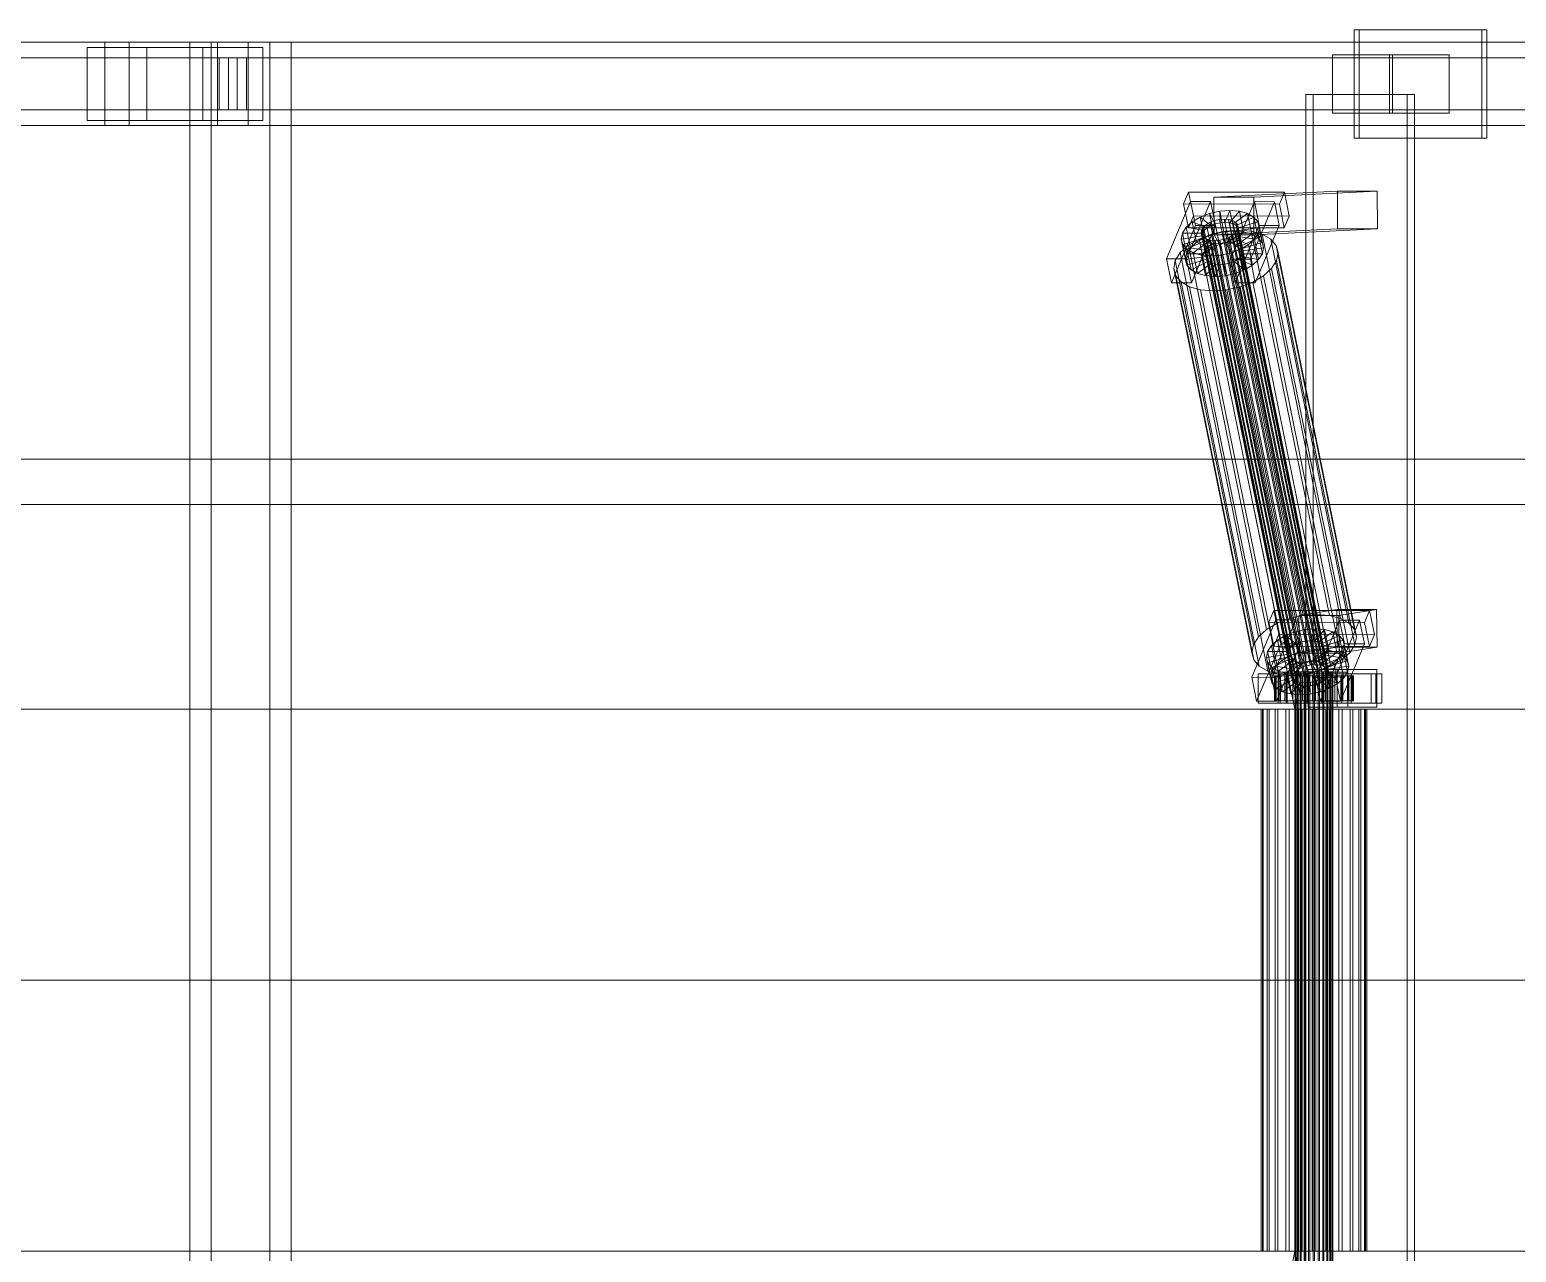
# Model space of a CAD drawing. Header units: millimetres. Extents: x -2500 to 58855, y -53268 to 6837.
# Drawn here: x 21219 to 21932, y -18130 to -17544 of the extents above; entities that cross this region are included whole.
import ezdxf

# ---------------------------------------------------------------- set-up
doc = ezdxf.new("R2010")
doc.units = ezdxf.units.MM
doc.layers.add('superior_C02', color=7, linetype='Continuous', lineweight=0)

msp = doc.modelspace()

# ---------------------------------------------------------------- linework, layer by layer
at = {"layer": 'superior_C02'}
for p, q in [((21255.102, -17550), (20107.498, -17550)), ((20119.188, -17550), (21266.793, -17550)), ((21309.171, -17550), (20161.567, -17550)), ((20176.18, -17550), (21323.785, -17550)), ((21255.102, -17550), (21255.102, -17590)), ((21266.793, -17550), (21255.102, -17550)), ((22402.707, -17550), (21255.102, -17550)), ((21266.793, -17590), (21266.793, -17550)), ((21266.793, -17550), (22414.397, -17550)), ((21334.143, -17550), (21295.89, -17550)), ((21295.89, -17550), (21295.89, -18450)), ((21306.119, -17550), (21295.89, -17550)), ((21306.119, -18450), (21306.119, -17550)), ((21306.119, -17550), (21344.373, -17550)), ((21309.171, -17550), (21309.171, -17590)), ((21323.785, -17550), (21309.171, -17550)), ((22456.776, -17550), (21309.171, -17550)), ((21323.785, -17590), (21323.785, -17550)), ((21323.785, -17550), (22471.389, -17550)), ((21334.143, -18450), (21334.143, -17550)), ((21334.143, -17550), (21344.373, -17550)), ((21344.373, -17550), (21344.373, -18450)), ((21915.426, -17544), (21854.221, -17544)), ((21854.221, -17544), (21854.221, -17596)), ((21856.559, -17544), (21854.221, -17544)), ((21856.559, -17596), (21856.559, -17544)), ((21856.559, -17544), (21917.764, -17544)), ((21915.426, -17596), (21915.426, -17544)), ((21915.426, -17544), (21917.764, -17544)), ((21917.764, -17544), (21917.764, -17596)), ((21314.391, -17557.5), (20111.256, -17557.5)), ((20115.429, -17557.5), (21318.565, -17557.5)), ((21275.293, -17552.5), (21246.602, -17552.5)), ((21246.602, -17552.5), (21246.602, -17587.5)), ((21302.133, -17552.5), (21246.602, -17552.5)), ((21275.293, -17587.5), (21275.293, -17552.5)), ((21275.293, -17552.5), (21330.823, -17552.5)), ((21302.133, -17587.5), (21302.133, -17552.5)), ((21302.133, -17552.5), (21330.823, -17552.5)), ((21309.905, -17557.5), (21323.051, -17557.5)), ((21309.905, -17582.5), (21309.905, -17557.5)), ((22401.979, -17557.5), (21309.905, -17557.5)), ((21314.391, -17557.5), (21314.391, -17582.5)), ((21318.565, -17557.5), (21314.391, -17557.5)), ((21318.565, -17582.5), (21318.565, -17557.5)), ((21323.051, -17557.5), (21323.051, -17582.5)), ((21323.051, -17557.5), (22415.126, -17557.5)), ((21330.823, -17552.5), (21330.823, -17587.5)), ((21872.513, -17556), (21843.823, -17556)), ((21843.823, -17556), (21843.823, -17584)), ((21871.063, -17556), (21843.823, -17556)), ((21871.063, -17584), (21871.063, -17556)), ((21871.063, -17556), (21899.753, -17556)), ((21872.513, -17584), (21872.513, -17556)), ((21872.513, -17556), (21899.753, -17556)), ((21899.753, -17556), (21899.753, -17584)), ((21879.536, -17575), (21830.955, -17575)), ((21830.955, -17575), (21830.955, -18425)), ((21834.462, -17575), (21830.955, -17575)), ((21834.462, -18425), (21834.462, -17575)), ((21834.462, -17575), (21883.044, -17575)), ((21879.536, -18425), (21879.536, -17575)), ((21879.536, -17575), (21883.044, -17575)), ((21883.044, -17575), (21883.044, -18425)), ((20111.256, -17582.5), (21314.391, -17582.5)), ((20115.429, -17582.5), (21318.565, -17582.5)), ((21323.051, -17582.5), (21309.905, -17582.5)), ((21309.905, -17582.5), (22401.979, -17582.5)), ((21314.391, -17582.5), (21318.565, -17582.5)), ((21323.051, -17582.5), (22415.126, -17582.5)), ((21843.823, -17584), (21872.513, -17584)), ((21843.823, -17584), (21871.063, -17584)), ((21899.753, -17584), (21871.063, -17584)), ((21899.753, -17584), (21872.513, -17584)), ((20107.498, -17590), (21255.102, -17590)), ((20119.188, -17590), (21266.793, -17590)), ((20161.567, -17590), (21309.171, -17590)), ((20176.18, -17590), (21323.785, -17590)), ((21246.602, -17587.5), (21275.293, -17587.5)), ((21302.133, -17587.5), (21246.602, -17587.5)), ((21255.102, -17590), (21266.793, -17590)), ((21255.102, -17590), (22402.707, -17590)), ((21266.793, -17590), (22414.397, -17590)), ((21330.823, -17587.5), (21275.293, -17587.5)), ((21330.823, -17587.5), (21302.133, -17587.5)), ((21309.171, -17590), (21323.785, -17590)), ((21309.171, -17590), (22456.776, -17590)), ((21323.785, -17590), (22471.389, -17590)), ((21854.221, -17596), (21915.426, -17596)), ((21854.221, -17596), (21856.559, -17596)), ((21917.764, -17596), (21856.559, -17596)), ((21917.764, -17596), (21915.426, -17596)), ((21846.16, -17621.488), (21786.94, -17624.356)), ((21806.066, -17624.356), (21865.287, -17621.488)), ((21846.235, -17639.486), (21846.16, -17621.488)), ((21846.16, -17621.488), (21865.287, -17621.488)), ((21865.287, -17621.488), (21865.361, -17639.486)), ((21775.77, -17626.449), (21764.247, -17653.98)), ((21774.822, -17621.857), (21772.421, -17627.592)), ((21818.325, -17627.65), (21772.421, -17627.592)), ((21772.421, -17627.592), (21774.755, -17639.061)), ((21773.811, -17653.992), (21785.334, -17626.461)), ((21777.156, -17633.325), (21774.822, -17621.857)), ((21774.822, -17621.857), (21820.726, -17621.914)), ((21778.104, -17637.917), (21775.77, -17626.449)), ((21775.77, -17626.449), (21785.334, -17626.461)), ((21785.334, -17626.461), (21787.668, -17637.929)), ((21806.066, -17624.356), (21786.94, -17624.356)), ((21786.94, -17624.356), (21787.014, -17642.354)), ((21806.373, -17626.487), (21794.85, -17654.019)), ((21804.413, -17654.031), (21815.937, -17626.499)), ((21806.141, -17642.354), (21806.066, -17624.356)), ((21808.707, -17637.955), (21806.373, -17626.487)), ((21806.373, -17626.487), (21815.937, -17626.499)), ((21815.937, -17626.499), (21818.27, -17637.967)), ((21818.325, -17627.65), (21820.726, -17621.914)), ((21820.659, -17639.118), (21818.325, -17627.65)), ((21820.726, -17621.914), (21823.06, -17633.382)), ((21774.755, -17639.061), (21777.156, -17633.325)), ((21776.563, -17636.164), (21780.395, -17633.91)), ((21823.06, -17633.382), (21777.156, -17633.325)), ((21780.395, -17633.91), (21784.883, -17632.183)), ((21780.395, -17633.91), (21785.46, -17637.975)), ((21782.396, -17643.74), (21780.395, -17633.91)), ((21784.883, -17632.183), (21789.722, -17631.1)), ((21784.883, -17632.183), (21787.586, -17637.157)), ((21786.884, -17642.013), (21784.883, -17632.183)), ((21785.127, -17636.336), (21787.253, -17635.518)), ((21787.253, -17635.518), (21789.544, -17635.005)), ((21830.762, -17849.317), (21787.253, -17635.518)), ((21789.544, -17635.005), (21791.846, -17634.832)), ((21833.053, -17848.804), (21789.544, -17635.005)), ((21789.722, -17631.1), (21794.58, -17630.735)), ((21789.722, -17631.1), (21789.878, -17636.643)), ((21791.722, -17640.93), (21789.722, -17631.1)), ((21791.846, -17634.832), (21794, -17635.011)), ((21835.355, -17848.631), (21791.846, -17634.832)), ((21794.58, -17630.735), (21792.179, -17636.47)), ((21794, -17635.011), (21795.86, -17635.529)), ((21837.509, -17848.809), (21794, -17635.011)), ((21799.127, -17631.112), (21794.333, -17636.649)), ((21796.58, -17640.564), (21794.58, -17630.735)), ((21794.58, -17630.735), (21799.127, -17631.112)), ((21795.86, -17635.529), (21797.299, -17636.352)), ((21839.369, -17849.328), (21795.86, -17635.529)), ((21803.054, -17632.206), (21796.193, -17637.167)), ((21806.092, -17633.943), (21797.632, -17637.99)), ((21801.128, -17640.942), (21799.127, -17631.112)), ((21799.127, -17631.112), (21803.054, -17632.206)), ((21805.054, -17642.036), (21803.054, -17632.206)), ((21803.054, -17632.206), (21806.092, -17633.943)), ((21808.093, -17643.772), (21806.092, -17633.943)), ((21806.092, -17633.943), (21808.035, -17636.203)), ((21823.06, -17633.382), (21820.659, -17639.118)), ((21766.581, -17665.449), (21778.104, -17637.917)), ((21771.287, -17644.431), (21771.848, -17641.61)), ((21771.287, -17644.431), (21781.146, -17642.958)), ((21771.848, -17641.61), (21773.648, -17638.79)), ((21771.848, -17641.61), (21781.411, -17641.622)), ((21773.849, -17651.44), (21771.848, -17641.61)), ((21773.648, -17638.79), (21776.563, -17636.164)), ((21773.648, -17638.79), (21782.264, -17640.286)), ((21775.648, -17648.62), (21773.648, -17638.79)), ((21774.755, -17639.061), (21820.659, -17639.118)), ((21787.668, -17637.929), (21776.144, -17665.461)), ((21776.563, -17636.164), (21783.645, -17639.042)), ((21778.564, -17645.994), (21776.563, -17636.164)), ((21787.668, -17637.929), (21778.104, -17637.917)), ((21779.821, -17644.416), (21785.821, -17642.107)), ((21780.812, -17641.32), (21781.078, -17639.983)), ((21781.151, -17642.566), (21780.812, -17641.32)), ((21824.321, -17855.119), (21780.812, -17641.32)), ((21781.078, -17639.983), (21781.931, -17638.648)), ((21824.587, -17853.782), (21781.078, -17639.983)), ((21781.411, -17641.622), (21781.146, -17642.958)), ((21781.146, -17642.958), (21781.484, -17644.204)), ((21781.146, -17642.958), (21783.146, -17652.788)), ((21782.071, -17643.637), (21781.151, -17642.566)), ((21824.66, -17856.365), (21781.151, -17642.566)), ((21782.264, -17640.286), (21781.411, -17641.622)), ((21781.411, -17641.622), (21783.412, -17651.452)), ((21781.931, -17638.648), (21783.312, -17637.404)), ((21825.439, -17852.446), (21781.931, -17638.648)), ((21783.645, -17639.042), (21782.264, -17640.286)), ((21782.264, -17640.286), (21784.264, -17650.116)), ((21786.884, -17642.013), (21782.396, -17643.74)), ((21783.312, -17637.404), (21785.127, -17636.336)), ((21826.82, -17851.202), (21783.312, -17637.404)), ((21785.46, -17637.975), (21783.645, -17639.042)), ((21783.645, -17639.042), (21785.645, -17648.872)), ((21828.636, -17850.135), (21785.127, -17636.336)), ((21787.586, -17637.157), (21785.46, -17637.975)), ((21785.46, -17637.975), (21787.461, -17647.804)), ((21785.821, -17642.107), (21792.289, -17640.659)), ((21823.329, -17826.416), (21785.821, -17642.107)), ((21791.722, -17640.93), (21786.884, -17642.013)), ((21789.587, -17646.986), (21786.884, -17642.013)), ((21846.235, -17639.486), (21787.014, -17642.354)), ((21787.014, -17642.354), (21806.141, -17642.354)), ((21789.878, -17636.643), (21787.586, -17637.157)), ((21787.586, -17637.157), (21789.587, -17646.986)), ((21792.179, -17636.47), (21789.878, -17636.643)), ((21789.878, -17636.643), (21791.878, -17646.473)), ((21796.58, -17640.564), (21791.722, -17640.93)), ((21791.878, -17646.473), (21791.722, -17640.93)), ((21792.179, -17636.47), (21794.18, -17646.3)), ((21794.333, -17636.649), (21792.179, -17636.47)), ((21792.289, -17640.659), (21798.783, -17640.17)), ((21829.796, -17824.968), (21792.289, -17640.659)), ((21794.18, -17646.3), (21796.58, -17640.564)), ((21796.059, -17642.585), (21794.243, -17643.652)), ((21794.333, -17636.649), (21796.334, -17646.479)), ((21796.193, -17637.167), (21794.333, -17636.649)), ((21797.44, -17641.341), (21796.059, -17642.585)), ((21839.568, -17856.383), (21796.059, -17642.585)), ((21796.193, -17637.167), (21798.194, -17646.997)), ((21797.632, -17637.99), (21796.193, -17637.167)), ((21796.334, -17646.479), (21801.128, -17640.942)), ((21796.392, -17644.223), (21797.773, -17642.979)), ((21801.128, -17640.942), (21796.58, -17640.564)), ((21797.184, -17665.487), (21808.707, -17637.955)), ((21797.299, -17636.352), (21798.219, -17637.422)), ((21840.808, -17850.15), (21797.299, -17636.352)), ((21798.292, -17640.005), (21797.44, -17641.341)), ((21840.948, -17855.139), (21797.44, -17641.341)), ((21797.632, -17637.99), (21799.633, -17647.82)), ((21798.553, -17639.061), (21797.632, -17637.99)), ((21797.773, -17642.979), (21798.626, -17641.643)), ((21806.389, -17644.475), (21797.773, -17642.979)), ((21797.773, -17642.979), (21799.773, -17652.809)), ((21798.194, -17646.997), (21805.054, -17642.036)), ((21798.219, -17637.422), (21798.558, -17638.668)), ((21841.728, -17851.221), (21798.219, -17637.422)), ((21798.558, -17638.668), (21798.292, -17640.005)), ((21798.292, -17640.005), (21841.801, -17853.804)), ((21808.035, -17636.203), (21798.553, -17639.061)), ((21798.553, -17639.061), (21800.553, -17648.891)), ((21798.891, -17640.307), (21798.553, -17639.061)), ((21842.067, -17852.467), (21798.558, -17638.668)), ((21798.626, -17641.643), (21798.891, -17640.307)), ((21798.626, -17641.643), (21808.189, -17641.655)), ((21800.626, -17651.473), (21798.626, -17641.643)), ((21798.783, -17640.17), (21804.863, -17640.674)), ((21836.291, -17824.479), (21798.783, -17640.17)), ((21808.75, -17638.834), (21798.891, -17640.307)), ((21798.891, -17640.307), (21800.892, -17650.137)), ((21805.054, -17642.036), (21801.128, -17640.942)), ((21804.863, -17640.674), (21810.112, -17642.137)), ((21842.37, -17824.984), (21804.863, -17640.674)), ((21808.093, -17643.772), (21805.054, -17642.036)), ((21865.361, -17639.486), (21806.141, -17642.354)), ((21808.189, -17641.655), (21806.389, -17644.475)), ((21818.27, -17637.967), (21806.747, -17665.499)), ((21810.036, -17646.033), (21808.035, -17636.203)), ((21808.035, -17636.203), (21808.75, -17638.834)), ((21808.75, -17638.834), (21808.189, -17641.655)), ((21808.189, -17641.655), (21810.189, -17651.485)), ((21818.27, -17637.967), (21808.707, -17637.955)), ((21810.751, -17648.664), (21808.75, -17638.834)), ((21810.112, -17642.137), (21814.174, -17644.459)), ((21847.62, -17826.446), (21810.112, -17642.137)), ((21865.361, -17639.486), (21846.235, -17639.486)), ((21770.801, -17650.939), (21774.698, -17647.428)), ((21772.002, -17647.062), (21771.287, -17644.431)), ((21773.287, -17654.261), (21771.287, -17644.431)), ((21772.002, -17647.062), (21781.484, -17644.204)), ((21773.945, -17649.322), (21772.002, -17647.062)), ((21774.002, -17656.892), (21772.002, -17647.062)), ((21775.648, -17648.62), (21773.849, -17651.44)), ((21773.945, -17649.322), (21782.405, -17645.275)), ((21776.983, -17651.059), (21773.945, -17649.322)), ((21775.945, -17659.152), (21773.945, -17649.322)), ((21774.698, -17647.428), (21779.821, -17644.416)), ((21812.206, -17831.737), (21774.698, -17647.428)), ((21778.564, -17645.994), (21775.648, -17648.62)), ((21784.264, -17650.116), (21775.648, -17648.62)), ((21776.983, -17651.059), (21783.844, -17646.098)), ((21782.396, -17643.74), (21778.564, -17645.994)), ((21785.645, -17648.872), (21778.564, -17645.994)), ((21817.329, -17828.725), (21779.821, -17644.416)), ((21780.91, -17652.153), (21785.704, -17646.616)), ((21781.484, -17644.204), (21782.405, -17645.275)), ((21781.484, -17644.204), (21783.485, -17654.034)), ((21783.51, -17644.459), (21782.071, -17643.637)), ((21825.58, -17857.435), (21782.071, -17643.637)), ((21787.461, -17647.804), (21782.396, -17643.74)), ((21782.405, -17645.275), (21783.844, -17646.098)), ((21782.405, -17645.275), (21784.405, -17655.105)), ((21783.412, -17651.452), (21784.264, -17650.116)), ((21785.37, -17644.978), (21783.51, -17644.459)), ((21827.019, -17858.258), (21783.51, -17644.459)), ((21783.844, -17646.098), (21785.704, -17646.616)), ((21783.844, -17646.098), (21785.844, -17655.927)), ((21784.264, -17650.116), (21785.645, -17648.872)), ((21787.525, -17645.156), (21785.37, -17644.978)), ((21828.879, -17858.776), (21785.37, -17644.978)), ((21785.457, -17652.53), (21787.858, -17646.795)), ((21785.645, -17648.872), (21787.461, -17647.804)), ((21785.704, -17646.616), (21787.858, -17646.795)), ((21785.704, -17646.616), (21787.704, -17656.446)), ((21787.461, -17647.804), (21789.587, -17646.986)), ((21789.826, -17644.983), (21787.525, -17645.156)), ((21831.033, -17858.955), (21787.525, -17645.156)), ((21787.858, -17646.795), (21790.159, -17646.622)), ((21787.858, -17646.795), (21789.858, -17656.624)), ((21789.587, -17646.986), (21791.878, -17646.473)), ((21792.118, -17644.47), (21789.826, -17644.983)), ((21833.335, -17858.782), (21789.826, -17644.983)), ((21790.159, -17646.622), (21792.451, -17646.108)), ((21790.316, -17652.165), (21790.159, -17646.622)), ((21790.159, -17646.622), (21792.16, -17656.451)), ((21791.878, -17646.473), (21794.18, -17646.3)), ((21794.243, -17643.652), (21792.118, -17644.47)), ((21835.626, -17858.269), (21792.118, -17644.47)), ((21792.451, -17646.108), (21794.577, -17645.29)), ((21795.154, -17651.082), (21792.451, -17646.108)), ((21792.451, -17646.108), (21794.451, -17655.938)), ((21794.18, -17646.3), (21796.334, -17646.479)), ((21837.752, -17857.451), (21794.243, -17643.652)), ((21794.577, -17645.29), (21796.392, -17644.223)), ((21799.642, -17649.355), (21794.577, -17645.29)), ((21794.577, -17645.29), (21796.577, -17655.12)), ((21799.642, -17649.355), (21795.154, -17651.082)), ((21796.334, -17646.479), (21798.194, -17646.997)), ((21803.474, -17647.101), (21796.392, -17644.223)), ((21796.392, -17644.223), (21798.393, -17654.053)), ((21798.194, -17646.997), (21799.633, -17647.82)), ((21799.633, -17647.82), (21808.093, -17643.772)), ((21799.633, -17647.82), (21800.553, -17648.891)), ((21803.474, -17647.101), (21799.642, -17649.355)), ((21801.642, -17659.184), (21799.642, -17649.355)), ((21800.553, -17648.891), (21810.036, -17646.033)), ((21800.553, -17648.891), (21800.892, -17650.137)), ((21800.892, -17650.137), (21800.626, -17651.473)), ((21800.892, -17650.137), (21810.751, -17648.664)), ((21806.389, -17644.475), (21803.474, -17647.101)), ((21805.474, -17656.931), (21803.474, -17647.101)), ((21808.39, -17654.305), (21806.389, -17644.475)), ((21810.036, -17646.033), (21808.093, -17643.772)), ((21810.751, -17648.664), (21810.036, -17646.033)), ((21810.189, -17651.485), (21810.751, -17648.664)), ((21814.174, -17644.459), (21816.771, -17647.481)), ((21851.681, -17828.768), (21814.174, -17644.459)), ((21816.771, -17647.481), (21817.727, -17650.998)), ((21854.279, -17831.79), (21816.771, -17647.481)), ((21773.811, -17653.992), (21764.247, -17653.98)), ((21764.247, -17653.98), (21766.581, -17665.449)), ((21767.644, -17658.48), (21768.395, -17654.709)), ((21768.395, -17654.709), (21770.801, -17650.939)), ((21805.902, -17839.018), (21768.395, -17654.709)), ((21808.308, -17835.248), (21770.801, -17650.939)), ((21773.849, -17651.44), (21773.287, -17654.261)), ((21783.146, -17652.788), (21773.287, -17654.261)), ((21773.287, -17654.261), (21774.002, -17656.892)), ((21776.144, -17665.461), (21773.811, -17653.992)), ((21783.412, -17651.452), (21773.849, -17651.44)), ((21783.485, -17654.034), (21774.002, -17656.892)), ((21774.002, -17656.892), (21775.945, -17659.152)), ((21784.405, -17655.105), (21775.945, -17659.152)), ((21780.91, -17652.153), (21776.983, -17651.059)), ((21778.984, -17660.889), (21776.983, -17651.059)), ((21785.844, -17655.927), (21778.984, -17660.889)), ((21785.457, -17652.53), (21780.91, -17652.153)), ((21782.91, -17661.983), (21780.91, -17652.153)), ((21787.704, -17656.446), (21782.91, -17661.983)), ((21783.146, -17652.788), (21783.412, -17651.452)), ((21783.485, -17654.034), (21783.146, -17652.788)), ((21784.405, -17655.105), (21783.485, -17654.034)), ((21785.844, -17655.927), (21784.405, -17655.105)), ((21790.316, -17652.165), (21785.457, -17652.53)), ((21787.458, -17662.36), (21785.457, -17652.53)), ((21787.704, -17656.446), (21785.844, -17655.927)), ((21789.858, -17656.624), (21787.458, -17662.36)), ((21789.858, -17656.624), (21787.704, -17656.446)), ((21792.16, -17656.451), (21789.858, -17656.624)), ((21795.154, -17651.082), (21790.316, -17652.165)), ((21792.316, -17661.995), (21790.316, -17652.165)), ((21794.451, -17655.938), (21792.16, -17656.451)), ((21792.16, -17656.451), (21792.316, -17661.995)), ((21796.577, -17655.12), (21794.451, -17655.938)), ((21794.451, -17655.938), (21797.154, -17660.912)), ((21804.413, -17654.031), (21794.85, -17654.019)), ((21794.85, -17654.019), (21797.184, -17665.487)), ((21797.154, -17660.912), (21795.154, -17651.082)), ((21798.393, -17654.053), (21796.577, -17655.12)), ((21796.577, -17655.12), (21801.642, -17659.184)), ((21799.773, -17652.809), (21798.393, -17654.053)), ((21798.393, -17654.053), (21805.474, -17656.931)), ((21800.626, -17651.473), (21799.773, -17652.809)), ((21799.773, -17652.809), (21808.39, -17654.305)), ((21810.189, -17651.485), (21800.626, -17651.473)), ((21801.642, -17659.184), (21805.474, -17656.931)), ((21806.747, -17665.499), (21804.413, -17654.031)), ((21805.474, -17656.931), (21808.39, -17654.305)), ((21808.39, -17654.305), (21810.189, -17651.485)), ((21816.977, -17654.769), (21814.571, -17658.539)), ((21817.727, -17650.998), (21816.977, -17654.769)), ((21816.977, -17654.769), (21854.484, -17839.078)), ((21855.235, -17835.307), (21817.727, -17650.998)), ((21768.6, -17661.997), (21767.644, -17658.48)), ((21805.152, -17842.789), (21767.644, -17658.48)), ((21771.198, -17665.019), (21768.6, -17661.997)), ((21806.108, -17846.306), (21768.6, -17661.997)), ((21775.945, -17659.152), (21778.984, -17660.889)), ((21778.984, -17660.889), (21782.91, -17661.983)), ((21782.91, -17661.983), (21787.458, -17662.36)), ((21787.458, -17662.36), (21792.316, -17661.995)), ((21792.316, -17661.995), (21797.154, -17660.912)), ((21797.154, -17660.912), (21801.642, -17659.184)), ((21810.673, -17662.05), (21805.55, -17665.062)), ((21814.571, -17658.539), (21810.673, -17662.05)), ((21848.181, -17846.359), (21810.673, -17662.05)), ((21852.078, -17842.848), (21814.571, -17658.539)), ((21766.581, -17665.449), (21776.144, -17665.461)), ((21775.26, -17667.341), (21771.198, -17665.019)), ((21808.705, -17849.328), (21771.198, -17665.019)), ((21780.509, -17668.803), (21775.26, -17667.341)), ((21812.767, -17851.65), (21775.26, -17667.341)), ((21786.588, -17669.308), (21780.509, -17668.803)), ((21818.016, -17853.113), (21780.509, -17668.803)), ((21793.083, -17668.819), (21786.588, -17669.308)), ((21824.096, -17853.617), (21786.588, -17669.308)), ((21799.55, -17667.371), (21793.083, -17668.819)), ((21830.59, -17853.128), (21793.083, -17668.819)), ((21797.184, -17665.487), (21806.747, -17665.499)), ((21805.55, -17665.062), (21799.55, -17667.371)), ((21837.058, -17851.68), (21799.55, -17667.371)), ((21843.058, -17849.371), (21805.55, -17665.062)), ((16335.427, -17750), (25411.088, -17750)), ((25412.557, -17750), (16336.897, -17750)), ((20868.033, -17771.702), (21805.732, -17771.702)), ((21807.476, -17771.702), (20869.777, -17771.702)), ((21805.732, -17771.702), (21825.736, -17870)), ((21805.732, -17771.702), (21807.476, -17771.702)), ((21805.732, -17771.702), (22743.432, -17771.702)), ((21827.48, -17870), (21807.476, -17771.702)), ((22745.175, -17771.702), (21807.476, -17771.702)), ((21816.612, -17827.141), (21805.089, -17854.673)), ((21815.664, -17822.549), (21813.263, -17828.285)), ((21859.167, -17828.342), (21813.263, -17828.285)), ((21813.263, -17828.285), (21815.597, -17839.753)), ((21814.652, -17854.685), (21826.175, -17827.153)), ((21817.997, -17834.017), (21815.664, -17822.549)), ((21815.664, -17822.549), (21861.568, -17822.606)), ((21818.946, -17838.609), (21816.612, -17827.141)), ((21816.612, -17827.141), (21826.175, -17827.153)), ((21823.329, -17826.416), (21817.329, -17828.725)), ((21829.796, -17824.968), (21823.329, -17826.416)), ((21826.175, -17827.153), (21828.509, -17838.621)), ((21845.847, -17822.189), (21827.697, -17825.057)), ((21846.824, -17825.057), (21827.697, -17825.057)), ((21827.697, -17825.057), (21827.94, -17843.038)), ((21836.291, -17824.479), (21829.796, -17824.968)), ((21847.215, -17827.179), (21835.692, -17854.711)), ((21842.37, -17824.984), (21836.291, -17824.479)), ((21847.62, -17826.446), (21842.37, -17824.984)), ((21845.255, -17854.723), (21856.778, -17827.191)), ((21846.09, -17840.17), (21845.847, -17822.189)), ((21845.847, -17822.189), (21864.973, -17822.189)), ((21846.824, -17825.057), (21864.973, -17822.189)), ((21847.066, -17843.038), (21846.824, -17825.057)), ((21849.549, -17838.647), (21847.215, -17827.179)), ((21847.215, -17827.179), (21856.778, -17827.191)), ((21851.681, -17828.768), (21847.62, -17826.446)), ((21856.778, -17827.191), (21859.112, -17838.659)), ((21859.167, -17828.342), (21861.568, -17822.606)), ((21861.501, -17839.81), (21859.167, -17828.342)), ((21861.568, -17822.606), (21863.901, -17834.074)), ((21864.973, -17822.189), (21865.216, -17840.17)), ((21808.308, -17835.248), (21805.902, -17839.018)), ((21812.206, -17831.737), (21808.308, -17835.248)), ((21817.329, -17828.725), (21812.206, -17831.737)), ((21815.597, -17839.753), (21817.997, -17834.017)), ((21817.405, -17836.856), (21821.237, -17834.603)), ((21863.901, -17834.074), (21817.997, -17834.017)), ((21821.237, -17834.603), (21825.725, -17832.875)), ((21821.237, -17834.603), (21826.302, -17838.667)), ((21823.237, -17844.433), (21821.237, -17834.603)), ((21825.725, -17832.875), (21830.563, -17831.792)), ((21825.725, -17832.875), (21828.428, -17837.849)), ((21827.725, -17842.705), (21825.725, -17832.875)), ((21830.563, -17831.792), (21835.421, -17831.427)), ((21830.563, -17831.792), (21830.719, -17837.336)), ((21832.564, -17841.622), (21830.563, -17831.792)), ((21835.421, -17831.427), (21833.021, -17837.163)), ((21839.969, -17831.804), (21835.175, -17837.341)), ((21837.422, -17841.257), (21835.421, -17831.427)), ((21835.421, -17831.427), (21839.969, -17831.804)), ((21843.895, -17832.898), (21837.035, -17837.86)), ((21846.934, -17834.635), (21838.474, -17838.682)), ((21841.969, -17841.634), (21839.969, -17831.804)), ((21839.969, -17831.804), (21843.895, -17832.898)), ((21845.896, -17842.728), (21843.895, -17832.898)), ((21843.895, -17832.898), (21846.934, -17834.635)), ((21848.934, -17844.465), (21846.934, -17834.635)), ((21846.934, -17834.635), (21848.877, -17836.895)), ((21854.279, -17831.79), (21851.681, -17828.768)), ((21855.235, -17835.307), (21854.279, -17831.79)), ((21854.484, -17839.078), (21855.235, -17835.307)), ((21863.901, -17834.074), (21861.501, -17839.81)), ((21805.902, -17839.018), (21805.152, -17842.789)), ((21807.423, -17866.141), (21818.946, -17838.609)), ((21812.128, -17845.123), (21812.69, -17842.302)), ((21812.69, -17842.302), (21814.489, -17839.482)), ((21812.69, -17842.302), (21822.253, -17842.314)), ((21814.69, -17852.132), (21812.69, -17842.302)), ((21814.489, -17839.482), (21817.405, -17836.856)), ((21814.489, -17839.482), (21823.106, -17840.978)), ((21816.49, -17849.312), (21814.489, -17839.482)), ((21815.597, -17839.753), (21861.501, -17839.81)), ((21828.509, -17838.621), (21816.986, -17866.153)), ((21817.405, -17836.856), (21824.487, -17839.734)), ((21819.405, -17846.686), (21817.405, -17836.856)), ((21828.509, -17838.621), (21818.946, -17838.609)), ((21822.253, -17842.314), (21821.987, -17843.65)), ((21823.106, -17840.978), (21822.253, -17842.314)), ((21822.253, -17842.314), (21824.254, -17852.144)), ((21824.487, -17839.734), (21823.106, -17840.978)), ((21823.106, -17840.978), (21825.106, -17850.808)), ((21826.302, -17838.667), (21824.487, -17839.734)), ((21824.487, -17839.734), (21826.487, -17849.564)), ((21828.428, -17837.849), (21826.302, -17838.667)), ((21826.302, -17838.667), (21828.302, -17848.497)), ((21832.564, -17841.622), (21827.725, -17842.705)), ((21846.09, -17840.17), (21827.94, -17843.038)), ((21830.719, -17837.336), (21828.428, -17837.849)), ((21828.428, -17837.849), (21830.428, -17847.679)), ((21833.021, -17837.163), (21830.719, -17837.336)), ((21830.719, -17837.336), (21832.72, -17847.165)), ((21837.422, -17841.257), (21832.564, -17841.622)), ((21832.72, -17847.165), (21832.564, -17841.622)), ((21833.021, -17837.163), (21835.021, -17846.992)), ((21835.175, -17837.341), (21833.021, -17837.163)), ((21835.021, -17846.992), (21837.422, -17841.257)), ((21835.175, -17837.341), (21837.175, -17847.171)), ((21837.035, -17837.86), (21835.175, -17837.341)), ((21837.035, -17837.86), (21839.035, -17847.689)), ((21838.474, -17838.682), (21837.035, -17837.86)), ((21837.175, -17847.171), (21841.969, -17841.634)), ((21841.969, -17841.634), (21837.422, -17841.257)), ((21838.025, -17866.179), (21849.549, -17838.647)), ((21838.474, -17838.682), (21840.474, -17848.512)), ((21839.394, -17839.753), (21838.474, -17838.682)), ((21838.615, -17843.671), (21839.467, -17842.335)), ((21848.877, -17836.895), (21839.394, -17839.753)), ((21839.394, -17839.753), (21841.395, -17849.583)), ((21839.733, -17840.999), (21839.394, -17839.753)), ((21839.467, -17842.335), (21839.733, -17840.999)), ((21839.467, -17842.335), (21849.031, -17842.347)), ((21841.468, -17852.165), (21839.467, -17842.335)), ((21849.592, -17839.526), (21839.733, -17840.999)), ((21839.733, -17840.999), (21841.733, -17850.829)), ((21845.896, -17842.728), (21841.969, -17841.634)), ((21865.216, -17840.17), (21846.09, -17840.17)), ((21865.216, -17840.17), (21847.066, -17843.038)), ((21849.031, -17842.347), (21847.231, -17845.167)), ((21859.112, -17838.659), (21847.589, -17866.191)), ((21850.877, -17846.725), (21848.877, -17836.895)), ((21848.877, -17836.895), (21849.592, -17839.526)), ((21849.592, -17839.526), (21849.031, -17842.347)), ((21849.031, -17842.347), (21851.031, -17852.177)), ((21859.112, -17838.659), (21849.549, -17838.647)), ((21851.592, -17849.356), (21849.592, -17839.526)), ((21852.078, -17842.848), (21854.484, -17839.078)), ((21805.152, -17842.789), (21806.108, -17846.306)), ((21806.108, -17846.306), (21808.705, -17849.328)), ((21808.705, -17849.328), (21812.767, -17851.65)), ((21812.128, -17845.123), (21821.987, -17843.65)), ((21812.843, -17847.754), (21812.128, -17845.123)), ((21814.129, -17854.953), (21812.128, -17845.123)), ((21812.843, -17847.754), (21822.326, -17844.897)), ((21814.786, -17850.015), (21812.843, -17847.754)), ((21814.844, -17857.584), (21812.843, -17847.754)), ((21816.49, -17849.312), (21814.69, -17852.132)), ((21814.786, -17850.015), (21823.246, -17845.967)), ((21819.405, -17846.686), (21816.49, -17849.312)), ((21825.106, -17850.808), (21816.49, -17849.312)), ((21817.825, -17851.751), (21824.686, -17846.79)), ((21823.237, -17844.433), (21819.405, -17846.686)), ((21826.487, -17849.564), (21819.405, -17846.686)), ((21821.751, -17852.845), (21826.546, -17847.308)), ((21821.987, -17843.65), (21822.326, -17844.897)), ((21821.987, -17843.65), (21823.988, -17853.48)), ((21822.326, -17844.897), (21823.246, -17845.967)), ((21822.326, -17844.897), (21824.326, -17854.726)), ((21827.725, -17842.705), (21823.237, -17844.433)), ((21828.302, -17848.497), (21823.237, -17844.433)), ((21823.246, -17845.967), (21824.686, -17846.79)), ((21823.246, -17845.967), (21825.247, -17855.797)), ((21824.686, -17846.79), (21826.546, -17847.308)), ((21824.686, -17846.79), (21826.686, -17856.62)), ((21825.106, -17850.808), (21826.487, -17849.564)), ((21826.299, -17853.223), (21828.7, -17847.487)), ((21826.487, -17849.564), (21828.302, -17848.497)), ((21826.546, -17847.308), (21828.7, -17847.487)), ((21826.546, -17847.308), (21828.546, -17857.138)), ((21830.428, -17847.679), (21827.725, -17842.705)), ((21827.94, -17843.038), (21847.066, -17843.038)), ((21828.302, -17848.497), (21830.428, -17847.679)), ((21830.762, -17849.317), (21828.636, -17850.135)), ((21828.7, -17847.487), (21831.001, -17847.314)), ((21828.7, -17847.487), (21830.7, -17857.317)), ((21830.428, -17847.679), (21832.72, -17847.165)), ((21833.053, -17848.804), (21830.762, -17849.317)), ((21831.001, -17847.314), (21833.293, -17846.801)), ((21831.157, -17852.857), (21831.001, -17847.314)), ((21831.001, -17847.314), (21833.001, -17857.144)), ((21832.72, -17847.165), (21835.021, -17846.992)), ((21835.355, -17848.631), (21833.053, -17848.804)), ((21833.293, -17846.801), (21835.418, -17845.983)), ((21835.995, -17851.774), (21833.293, -17846.801)), ((21833.293, -17846.801), (21835.293, -17856.631)), ((21835.021, -17846.992), (21837.175, -17847.171)), ((21837.509, -17848.809), (21835.355, -17848.631)), ((21835.418, -17845.983), (21837.234, -17844.915)), ((21840.483, -17850.047), (21835.418, -17845.983)), ((21835.418, -17845.983), (21837.419, -17855.812)), ((21837.058, -17851.68), (21843.058, -17849.371)), ((21837.175, -17847.171), (21839.035, -17847.689)), ((21837.234, -17844.915), (21838.615, -17843.671)), ((21844.316, -17847.793), (21837.234, -17844.915)), ((21837.234, -17844.915), (21839.234, -17854.745)), ((21839.369, -17849.328), (21837.509, -17848.809)), ((21847.231, -17845.167), (21838.615, -17843.671)), ((21838.615, -17843.671), (21840.615, -17853.501)), ((21839.035, -17847.689), (21845.896, -17842.728)), ((21839.035, -17847.689), (21840.474, -17848.512)), ((21840.808, -17850.15), (21839.369, -17849.328)), ((21840.474, -17848.512), (21848.934, -17844.465)), ((21840.474, -17848.512), (21841.395, -17849.583)), ((21844.316, -17847.793), (21840.483, -17850.047)), ((21841.395, -17849.583), (21850.877, -17846.725)), ((21841.395, -17849.583), (21841.733, -17850.829)), ((21841.733, -17850.829), (21851.592, -17849.356)), ((21843.058, -17849.371), (21848.181, -17846.359)), ((21847.231, -17845.167), (21844.316, -17847.793)), ((21846.316, -17857.623), (21844.316, -17847.793)), ((21848.934, -17844.465), (21845.896, -17842.728)), ((21849.231, -17854.997), (21847.231, -17845.167)), ((21848.181, -17846.359), (21852.078, -17842.848)), ((21850.877, -17846.725), (21848.934, -17844.465)), ((21851.592, -17849.356), (21850.877, -17846.725)), ((21851.031, -17852.177), (21851.592, -17849.356)), ((21814.652, -17854.685), (21805.089, -17854.673)), ((21805.089, -17854.673), (21807.423, -17866.141)), ((21817.662, -17853), (21808.099, -17853)), ((21808.099, -17853), (21808.099, -17867)), ((21822.127, -17853), (21808.099, -17853)), ((21812.767, -17851.65), (21818.016, -17853.113)), ((21814.69, -17852.132), (21814.129, -17854.953)), ((21823.988, -17853.48), (21814.129, -17854.953)), ((21814.129, -17854.953), (21814.844, -17857.584)), ((21816.986, -17866.153), (21814.652, -17854.685)), ((21824.254, -17852.144), (21814.69, -17852.132)), ((21817.825, -17851.751), (21814.786, -17850.015)), ((21816.787, -17859.844), (21814.786, -17850.015)), ((21824.326, -17854.726), (21814.844, -17857.584)), ((21816.391, -17854), (21815.915, -17854)), ((21815.915, -17854), (21825.909, -17854)), ((21815.915, -17866), (21815.915, -17854)), ((21815.915, -17854), (21816.733, -17854)), ((21818.129, -17854), (21816.391, -17854)), ((21816.391, -17854), (21826.135, -17854)), ((21816.391, -17866), (21816.391, -17854)), ((21816.733, -17854), (21826.297, -17854)), ((21816.733, -17866), (21816.733, -17854)), ((21816.733, -17854), (21818.79, -17854)), ((21825.247, -17855.797), (21816.787, -17859.844)), ((21817.662, -17867), (21817.662, -17853)), ((21817.662, -17853), (21831.691, -17853)), ((21821.751, -17852.845), (21817.825, -17851.751)), ((21819.825, -17861.581), (21817.825, -17851.751)), ((21818.016, -17853.113), (21824.096, -17853.617)), ((21821.01, -17854), (21818.129, -17854)), ((21818.129, -17854), (21826.958, -17854)), ((21818.129, -17866), (21818.129, -17854)), ((21864.578, -17853), (21818.674, -17853)), ((21818.674, -17853), (21818.674, -17867)), ((21821.597, -17853), (21818.674, -17853)), ((21818.79, -17854), (21827.271, -17854)), ((21818.79, -17866), (21818.79, -17854)), ((21818.79, -17854), (21821.944, -17854)), ((21826.686, -17856.62), (21819.825, -17861.581)), ((21824.837, -17854), (21821.01, -17854)), ((21821.01, -17854), (21828.322, -17854)), ((21821.01, -17866), (21821.01, -17854)), ((21821.597, -17867), (21821.597, -17853)), ((21821.597, -17853), (21867.501, -17853)), ((21826.299, -17853.223), (21821.751, -17852.845)), ((21823.752, -17862.675), (21821.751, -17852.845)), ((21821.944, -17854), (21828.765, -17854)), ((21821.944, -17866), (21821.944, -17854)), ((21821.944, -17854), (21825.982, -17854)), ((21822.127, -17867), (21822.127, -17853)), ((21822.127, -17853), (21831.691, -17853)), ((21823.988, -17853.48), (21824.254, -17852.144)), ((21824.326, -17854.726), (21823.988, -17853.48)), ((21824.096, -17853.617), (21830.59, -17853.128)), ((21824.254, -17852.144), (21825.106, -17850.808)), ((21824.587, -17853.782), (21824.321, -17855.119)), ((21824.321, -17855.119), (21824.66, -17856.365)), ((21825.247, -17855.797), (21824.326, -17854.726)), ((21825.439, -17852.446), (21824.587, -17853.782)), ((21824.66, -17856.365), (21825.58, -17857.435)), ((21829.351, -17854), (21824.837, -17854)), ((21824.837, -17854), (21830.135, -17854)), ((21824.837, -17866), (21824.837, -17854)), ((21826.686, -17856.62), (21825.247, -17855.797)), ((21826.82, -17851.202), (21825.439, -17852.446)), ((21826.135, -17852), (21825.909, -17852)), ((21825.909, -17852), (21826.297, -17852)), ((21825.909, -18148), (21825.909, -17852)), ((21825.909, -17854), (21826.135, -17854)), ((21825.909, -17854), (21825.909, -17866)), ((21826.297, -17854), (21825.909, -17854)), ((21825.982, -17854), (21830.678, -17854)), ((21825.982, -17866), (21825.982, -17854)), ((21825.982, -17854), (21830.628, -17854)), ((21826.958, -17852), (21826.135, -17852)), ((21826.135, -18148), (21826.135, -17852)), ((21826.135, -17854), (21826.958, -17854)), ((21826.135, -17854), (21826.135, -17866)), ((21826.297, -17852), (21827.271, -17852)), ((21826.297, -18148), (21826.297, -17852)), ((21826.297, -17854), (21826.297, -17866)), ((21827.271, -17854), (21826.297, -17854)), ((21831.157, -17852.857), (21826.299, -17853.223)), ((21828.299, -17863.052), (21826.299, -17853.223)), ((21828.546, -17857.138), (21826.686, -17856.62)), ((21828.636, -17850.135), (21826.82, -17851.202)), ((21828.322, -17852), (21826.958, -17852)), ((21826.958, -18148), (21826.958, -17852)), ((21826.958, -17854), (21828.322, -17854)), ((21826.958, -17854), (21826.958, -17866)), ((21827.271, -17852), (21828.765, -17852)), ((21827.271, -18148), (21827.271, -17852)), ((21827.271, -17854), (21827.271, -17866)), ((21828.765, -17854), (21827.271, -17854)), ((21830.135, -17852), (21828.322, -17852)), ((21828.322, -18148), (21828.322, -17852)), ((21828.322, -17854), (21830.135, -17854)), ((21828.322, -17854), (21828.322, -17866)), ((21828.765, -17852), (21830.678, -17852)), ((21828.765, -18148), (21828.765, -17852)), ((21828.765, -17854), (21828.765, -17866)), ((21830.678, -17854), (21828.765, -17854)), ((21834.243, -17854), (21829.351, -17854)), ((21829.351, -17854), (21832.273, -17854)), ((21829.351, -17866), (21829.351, -17854)), ((21832.273, -17852), (21830.135, -17852)), ((21830.135, -18148), (21830.135, -17852)), ((21830.135, -17854), (21832.273, -17854)), ((21830.135, -17854), (21830.135, -17866)), ((21830.59, -17853.128), (21837.058, -17851.68)), ((21830.628, -17854), (21832.878, -17854)), ((21830.628, -17866), (21830.628, -17854)), ((21830.628, -17854), (21835.565, -17854)), ((21830.678, -17852), (21832.878, -17852)), ((21830.678, -18148), (21830.678, -17852)), ((21830.678, -17854), (21830.678, -17866)), ((21832.878, -17854), (21830.678, -17854)), ((21835.995, -17851.774), (21831.157, -17852.857)), ((21833.158, -17862.687), (21831.157, -17852.857)), ((21831.691, -17853), (21831.691, -17867)), ((21851.189, -17851), (21832.063, -17851)), ((21832.063, -17851), (21832.063, -17869)), ((21845.974, -17851), (21832.063, -17851)), ((21834.591, -17852), (21832.273, -17852)), ((21832.273, -18148), (21832.273, -17852)), ((21832.273, -17854), (21834.591, -17854)), ((21832.273, -17854), (21832.273, -17866)), ((21832.878, -17852), (21835.217, -17852)), ((21832.878, -18148), (21832.878, -17852)), ((21832.878, -17854), (21832.878, -17866)), ((21835.217, -17854), (21832.878, -17854)), ((21835.293, -17856.631), (21833.001, -17857.144)), ((21839.18, -17854), (21834.243, -17854)), ((21834.243, -17854), (21834.591, -17854)), ((21834.243, -17866), (21834.243, -17854)), ((21836.929, -17852), (21834.591, -17852)), ((21834.591, -18148), (21834.591, -17852)), ((21834.591, -17854), (21836.929, -17854)), ((21834.591, -17854), (21834.591, -17866)), ((21835.217, -17852), (21837.534, -17852)), ((21835.217, -18148), (21835.217, -17852)), ((21835.565, -17854), (21835.217, -17854)), ((21835.217, -17854), (21835.217, -17866)), ((21837.534, -17854), (21835.217, -17854)), ((21837.419, -17855.812), (21835.293, -17856.631)), ((21835.293, -17856.631), (21837.996, -17861.604)), ((21835.565, -17866), (21835.565, -17854)), ((21835.565, -17854), (21840.457, -17854)), ((21845.255, -17854.723), (21835.692, -17854.711)), ((21835.692, -17854.711), (21838.025, -17866.179)), ((21840.483, -17850.047), (21835.995, -17851.774)), ((21837.996, -17861.604), (21835.995, -17851.774)), ((21839.13, -17852), (21836.929, -17852)), ((21836.929, -18148), (21836.929, -17852)), ((21839.18, -17854), (21836.929, -17854)), ((21836.929, -17854), (21839.13, -17854)), ((21836.929, -17854), (21836.929, -17866)), ((21839.234, -17854.745), (21837.419, -17855.812)), ((21837.419, -17855.812), (21842.484, -17859.877)), ((21837.534, -17852), (21839.672, -17852)), ((21837.534, -18148), (21837.534, -17852)), ((21840.457, -17854), (21837.534, -17854)), ((21837.534, -17854), (21837.534, -17866)), ((21839.672, -17854), (21837.534, -17854)), ((21837.752, -17857.451), (21839.568, -17856.383)), ((21848.265, -17853), (21838.701, -17853)), ((21838.701, -17853), (21838.701, -17867)), ((21852.73, -17853), (21838.701, -17853)), ((21841.043, -17852), (21839.13, -17852)), ((21839.13, -18148), (21839.13, -17852)), ((21843.826, -17854), (21839.13, -17854)), ((21839.13, -17854), (21841.043, -17854)), ((21839.13, -17854), (21839.13, -17866)), ((21843.826, -17854), (21839.18, -17854)), ((21839.18, -17866), (21839.18, -17854)), ((21840.615, -17853.501), (21839.234, -17854.745)), ((21839.234, -17854.745), (21846.316, -17857.623)), ((21839.568, -17856.383), (21840.948, -17855.139)), ((21839.672, -17852), (21841.485, -17852)), ((21839.672, -18148), (21839.672, -17852)), ((21844.971, -17854), (21839.672, -17854)), ((21839.672, -17854), (21839.672, -17866)), ((21841.485, -17854), (21839.672, -17854)), ((21840.457, -17866), (21840.457, -17854)), ((21840.457, -17854), (21844.971, -17854)), ((21842.484, -17859.877), (21840.483, -17850.047)), ((21841.468, -17852.165), (21840.615, -17853.501)), ((21840.615, -17853.501), (21849.231, -17854.997)), ((21841.728, -17851.221), (21840.808, -17850.15)), ((21840.948, -17855.139), (21841.801, -17853.804)), ((21842.537, -17852), (21841.043, -17852)), ((21841.043, -18148), (21841.043, -17852)), ((21847.863, -17854), (21841.043, -17854)), ((21841.043, -17854), (21842.537, -17854)), ((21841.043, -17854), (21841.043, -17866)), ((21841.733, -17850.829), (21841.468, -17852.165)), ((21851.031, -17852.177), (21841.468, -17852.165)), ((21841.485, -17852), (21842.85, -17852)), ((21841.485, -18148), (21841.485, -17852)), ((21848.798, -17854), (21841.485, -17854)), ((21841.485, -17854), (21841.485, -17866)), ((21842.85, -17854), (21841.485, -17854)), ((21842.067, -17852.467), (21841.728, -17851.221)), ((21841.801, -17853.804), (21842.067, -17852.467)), ((21843.511, -17852), (21842.537, -17852)), ((21842.537, -18148), (21842.537, -17852)), ((21851.018, -17854), (21842.537, -17854)), ((21842.537, -17854), (21843.511, -17854)), ((21842.537, -17854), (21842.537, -17866)), ((21842.85, -17852), (21843.673, -17852)), ((21842.85, -18148), (21842.85, -17852)), ((21851.679, -17854), (21842.85, -17854)), ((21842.85, -17854), (21842.85, -17866)), ((21843.673, -17854), (21842.85, -17854)), ((21843.898, -17852), (21843.511, -17852)), ((21843.511, -17852), (21843.511, -18148)), ((21843.511, -17854), (21853.074, -17854)), ((21843.511, -17866), (21843.511, -17854)), ((21843.511, -17854), (21843.898, -17854)), ((21843.673, -17852), (21843.898, -17852)), ((21843.673, -18148), (21843.673, -17852)), ((21853.416, -17854), (21843.673, -17854)), ((21843.673, -17854), (21843.673, -17866)), ((21843.898, -17854), (21843.673, -17854)), ((21847.863, -17854), (21843.826, -17854)), ((21843.826, -17866), (21843.826, -17854)), ((21843.898, -18148), (21843.898, -17852)), ((21853.892, -17854), (21843.898, -17854)), ((21843.898, -17854), (21843.898, -17866)), ((21844.971, -17866), (21844.971, -17854)), ((21844.971, -17854), (21848.798, -17854)), ((21847.589, -17866.191), (21845.255, -17854.723)), ((21845.974, -17869), (21845.974, -17851)), ((21845.974, -17851), (21865.101, -17851)), ((21846.316, -17857.623), (21849.231, -17854.997)), ((21851.018, -17854), (21847.863, -17854)), ((21847.863, -17866), (21847.863, -17854)), ((21848.265, -17867), (21848.265, -17853)), ((21848.265, -17853), (21862.294, -17853)), ((21848.798, -17866), (21848.798, -17854)), ((21848.798, -17854), (21851.679, -17854)), ((21849.231, -17854.997), (21851.031, -17852.177)), ((21853.074, -17854), (21851.018, -17854)), ((21851.018, -17866), (21851.018, -17854)), ((21851.189, -17869), (21851.189, -17851)), ((21851.189, -17851), (21865.101, -17851)), ((21851.679, -17866), (21851.679, -17854)), ((21851.679, -17854), (21853.416, -17854)), ((21852.73, -17867), (21852.73, -17853)), ((21852.73, -17853), (21862.294, -17853)), ((21853.074, -17854), (21853.074, -17866)), ((21853.892, -17854), (21853.074, -17854)), ((21853.416, -17866), (21853.416, -17854)), ((21853.416, -17854), (21853.892, -17854)), ((21853.892, -17866), (21853.892, -17854)), ((21862.294, -17853), (21862.294, -17867)), ((21864.578, -17867), (21864.578, -17853)), ((21864.578, -17853), (21867.501, -17853)), ((21865.101, -17851), (21865.101, -17869)), ((21867.501, -17853), (21867.501, -17867)), ((21814.844, -17857.584), (21816.787, -17859.844)), ((21816.787, -17859.844), (21819.825, -17861.581)), ((21819.825, -17861.581), (21823.752, -17862.675)), ((21828.546, -17857.138), (21823.752, -17862.675)), ((21823.752, -17862.675), (21828.299, -17863.052)), ((21825.58, -17857.435), (21827.019, -17858.258)), ((21827.019, -17858.258), (21828.879, -17858.776)), ((21830.7, -17857.317), (21828.299, -17863.052)), ((21828.299, -17863.052), (21833.158, -17862.687)), ((21830.7, -17857.317), (21828.546, -17857.138)), ((21828.879, -17858.776), (21831.033, -17858.955)), ((21833.001, -17857.144), (21830.7, -17857.317)), ((21831.033, -17858.955), (21833.335, -17858.782)), ((21833.001, -17857.144), (21833.158, -17862.687)), ((21833.158, -17862.687), (21837.996, -17861.604)), ((21833.335, -17858.782), (21835.626, -17858.269)), ((21835.626, -17858.269), (21837.752, -17857.451)), ((21837.996, -17861.604), (21842.484, -17859.877)), ((21842.484, -17859.877), (21846.316, -17857.623)), ((20888.037, -17870), (21825.736, -17870)), ((21827.48, -17870), (20889.781, -17870)), ((21807.423, -17866.141), (21816.986, -17866.153)), ((21808.099, -17867), (21817.662, -17867)), ((21808.099, -17867), (21822.127, -17867)), ((21810.155, -17870), (21809.519, -17870)), ((21809.519, -17870), (21810.613, -17870)), ((21809.519, -18130), (21809.519, -17870)), ((21812.478, -17870), (21810.155, -17870)), ((21810.155, -18130), (21810.155, -17870)), ((21810.613, -17870), (21813.362, -17870)), ((21810.613, -18130), (21810.613, -17870)), ((21816.329, -17870), (21812.478, -17870)), ((21812.478, -18130), (21812.478, -17870)), ((21813.362, -17870), (21817.579, -17870)), ((21813.362, -18130), (21813.362, -17870)), ((21825.909, -17866), (21815.915, -17866)), ((21815.915, -17866), (21816.391, -17866)), ((21816.733, -17866), (21815.915, -17866)), ((21821.446, -17870), (21816.329, -17870)), ((21816.329, -18130), (21816.329, -17870)), ((21826.135, -17866), (21816.391, -17866)), ((21816.391, -17866), (21818.129, -17866)), ((21826.297, -17866), (21816.733, -17866)), ((21818.79, -17866), (21816.733, -17866)), ((21817.579, -17870), (21822.977, -17870)), ((21817.579, -18130), (21817.579, -17870)), ((21831.691, -17867), (21817.662, -17867)), ((21826.958, -17866), (21818.129, -17866)), ((21818.129, -17866), (21821.01, -17866)), ((21818.674, -17867), (21864.578, -17867)), ((21818.674, -17867), (21821.597, -17867)), ((21827.271, -17866), (21818.79, -17866)), ((21821.944, -17866), (21818.79, -17866)), ((21828.322, -17866), (21821.01, -17866)), ((21821.01, -17866), (21824.837, -17866)), ((21827.48, -17870), (21821.446, -17870)), ((21821.446, -18130), (21821.446, -17870)), ((21867.501, -17867), (21821.597, -17867)), ((21828.765, -17866), (21821.944, -17866)), ((21825.982, -17866), (21821.944, -17866)), ((21831.691, -17867), (21822.127, -17867)), ((21822.977, -17870), (21829.187, -17870)), ((21822.977, -18130), (21822.977, -17870)), ((21830.135, -17866), (21824.837, -17866)), ((21824.837, -17866), (21829.351, -17866)), ((21825.736, -17870), (21825.736, -18000)), ((21825.736, -17870), (22763.436, -17870)), ((21826.135, -17866), (21825.909, -17866)), ((21825.909, -17866), (21826.297, -17866)), ((21830.678, -17866), (21825.982, -17866)), ((21830.628, -17866), (21825.982, -17866)), ((21826.958, -17866), (21826.135, -17866)), ((21826.297, -17866), (21827.271, -17866)), ((21828.322, -17866), (21826.958, -17866)), ((21827.271, -17866), (21828.765, -17866)), ((21827.48, -18000), (21827.48, -17870)), ((22765.179, -17870), (21827.48, -17870)), ((21834.02, -17870), (21827.48, -17870)), ((21827.48, -18130), (21827.48, -17870)), ((21830.135, -17866), (21828.322, -17866)), ((21828.765, -17866), (21830.678, -17866)), ((21829.187, -17870), (21835.787, -17870)), ((21829.187, -18130), (21829.187, -17870)), ((21832.273, -17866), (21829.351, -17866)), ((21829.351, -17866), (21834.243, -17866)), ((21832.273, -17866), (21830.135, -17866)), ((21832.878, -17866), (21830.628, -17866)), ((21835.565, -17866), (21830.628, -17866)), ((21830.678, -17866), (21832.878, -17866)), ((21832.063, -17869), (21851.189, -17869)), ((21845.974, -17869), (21832.063, -17869)), ((21834.591, -17866), (21832.273, -17866)), ((21832.878, -17866), (21835.217, -17866)), ((21840.62, -17870), (21834.02, -17870)), ((21834.02, -18130), (21834.02, -17870)), ((21834.591, -17866), (21834.243, -17866)), ((21834.243, -17866), (21839.18, -17866)), ((21836.929, -17866), (21834.591, -17866)), ((21835.217, -17866), (21835.565, -17866)), ((21835.217, -17866), (21837.534, -17866)), ((21840.457, -17866), (21835.565, -17866)), ((21835.787, -17870), (21842.327, -17870)), ((21835.787, -18130), (21835.787, -17870)), ((21839.13, -17866), (21836.929, -17866)), ((21836.929, -17866), (21839.18, -17866)), ((21837.534, -17866), (21840.457, -17866)), ((21837.534, -17866), (21839.672, -17866)), ((21838.025, -17866.179), (21847.589, -17866.191)), ((21838.701, -17867), (21848.265, -17867)), ((21838.701, -17867), (21852.73, -17867)), ((21841.043, -17866), (21839.13, -17866)), ((21839.13, -17866), (21843.826, -17866)), ((21839.18, -17866), (21843.826, -17866)), ((21839.672, -17866), (21844.971, -17866)), ((21839.672, -17866), (21841.485, -17866)), ((21844.971, -17866), (21840.457, -17866)), ((21846.831, -17870), (21840.62, -17870)), ((21840.62, -18130), (21840.62, -17870)), ((21842.537, -17866), (21841.043, -17866)), ((21841.043, -17866), (21847.863, -17866)), ((21841.485, -17866), (21848.798, -17866)), ((21841.485, -17866), (21842.85, -17866)), ((21842.327, -17870), (21848.361, -17870)), ((21842.327, -18130), (21842.327, -17870)), ((21843.511, -17866), (21842.537, -17866)), ((21842.537, -17866), (21851.018, -17866)), ((21842.85, -17866), (21851.679, -17866)), ((21842.85, -17866), (21843.673, -17866)), ((21853.074, -17866), (21843.511, -17866)), ((21843.898, -17866), (21843.511, -17866)), ((21843.673, -17866), (21853.416, -17866)), ((21843.673, -17866), (21843.898, -17866)), ((21843.826, -17866), (21847.863, -17866)), ((21843.898, -17866), (21853.892, -17866)), ((21848.798, -17866), (21844.971, -17866)), ((21865.101, -17869), (21845.974, -17869)), ((21852.229, -17870), (21846.831, -17870)), ((21846.831, -18130), (21846.831, -17870)), ((21847.863, -17866), (21851.018, -17866)), ((21862.294, -17867), (21848.265, -17867)), ((21848.361, -17870), (21853.478, -17870)), ((21848.361, -18130), (21848.361, -17870)), ((21851.679, -17866), (21848.798, -17866)), ((21851.018, -17866), (21853.074, -17866)), ((21865.101, -17869), (21851.189, -17869)), ((21853.416, -17866), (21851.679, -17866)), ((21856.446, -17870), (21852.229, -17870)), ((21852.229, -18130), (21852.229, -17870)), ((21862.294, -17867), (21852.73, -17867)), ((21853.074, -17866), (21853.892, -17866)), ((21853.892, -17866), (21853.416, -17866)), ((21853.478, -17870), (21857.329, -17870)), ((21853.478, -18130), (21853.478, -17870)), ((21859.195, -17870), (21856.446, -17870)), ((21856.446, -18130), (21856.446, -17870)), ((21857.329, -17870), (21859.652, -17870)), ((21857.329, -18130), (21857.329, -17870)), ((21860.288, -17870), (21859.195, -17870)), ((21859.195, -17870), (21859.195, -18130)), ((21859.652, -17870), (21860.288, -17870)), ((21859.652, -18130), (21859.652, -17870)), ((21860.288, -18130), (21860.288, -17870)), ((21867.501, -17867), (21864.578, -17867)), ((20888.037, -18000), (21825.736, -18000)), ((21827.48, -18000), (20889.781, -18000)), ((21825.736, -18000), (21825.736, -18130)), ((21825.736, -18000), (22763.436, -18000)), ((21827.48, -18130), (21827.48, -18000)), ((22765.179, -18000), (21827.48, -18000)), ((20888.037, -18130), (21825.736, -18130)), ((21827.48, -18130), (20889.781, -18130)), ((21825.736, -18130), (21805.732, -18228.298)), ((21807.476, -18228.298), (21827.48, -18130)), ((21810.613, -18130), (21809.519, -18130)), ((21809.519, -18130), (21810.155, -18130)), ((21810.155, -18130), (21812.478, -18130)), ((21813.362, -18130), (21810.613, -18130)), ((21812.478, -18130), (21816.329, -18130)), ((21817.579, -18130), (21813.362, -18130)), ((21816.329, -18130), (21821.446, -18130)), ((21822.977, -18130), (21817.579, -18130)), ((21821.446, -18130), (21827.48, -18130)), ((21829.187, -18130), (21822.977, -18130)), ((21825.736, -18130), (22763.436, -18130)), ((22765.179, -18130), (21827.48, -18130)), ((21827.48, -18130), (21834.02, -18130)), ((21835.787, -18130), (21829.187, -18130)), ((21834.02, -18130), (21840.62, -18130)), ((21842.327, -18130), (21835.787, -18130)), ((21840.62, -18130), (21846.831, -18130)), ((21848.361, -18130), (21842.327, -18130)), ((21846.831, -18130), (21852.229, -18130)), ((21853.478, -18130), (21848.361, -18130)), ((21852.229, -18130), (21856.446, -18130)), ((21857.329, -18130), (21853.478, -18130)), ((21856.446, -18130), (21859.195, -18130)), ((21859.652, -18130), (21857.329, -18130)), ((21859.195, -18130), (21860.288, -18130)), ((21860.288, -18130), (21859.652, -18130))]:
    msp.add_line(p, q, dxfattribs=at)

doc.saveas('drawing.dxf')
